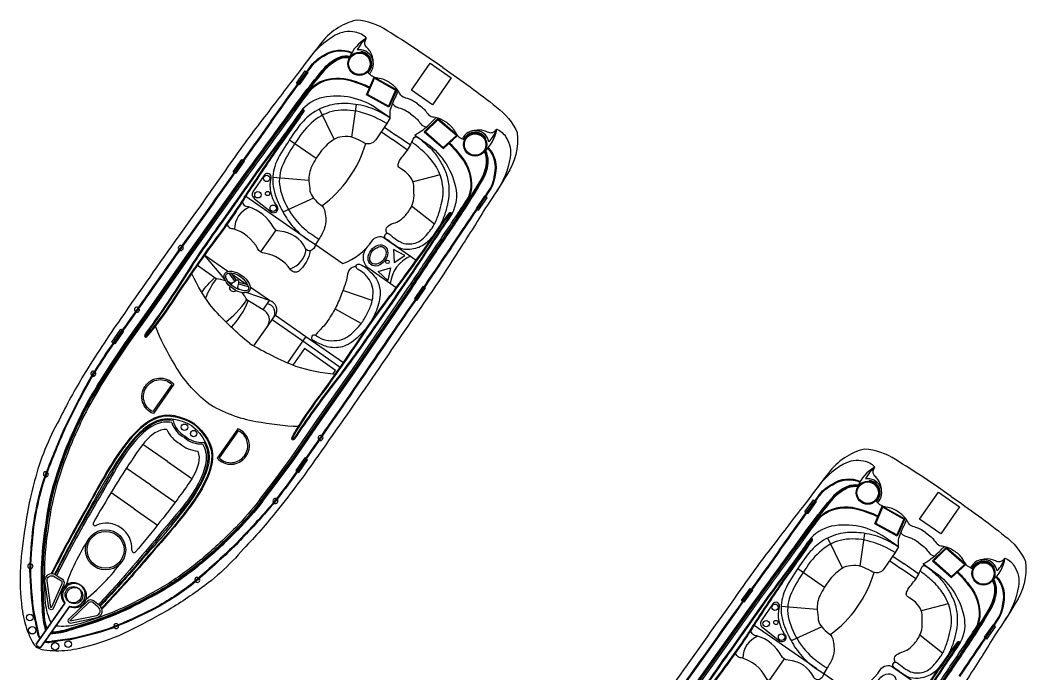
# Model space of a CAD drawing. Header units: metres. Extents: x 332876 to 333955, y 1790909 to 1792363.
# Drawn here: x 332947.3 to 333042.1, y 1791797.1 to 1791858.8 of the extents above; entities that cross this region are included whole.
import ezdxf

# ---------------------------------------------------------------- set-up
doc = ezdxf.new("R2010")
doc.units = ezdxf.units.M

msp = doc.modelspace()

# ---------------------------------------------------------------- linework, layer by layer
at = {"color": 32, "true_color": 0xcd6928}
for p, q in [((332979.441, 1791855.721), (332979.452, 1791855.797)), ((332976.897, 1791847.527), (332975.507, 1791850.371)), ((332978.575, 1791847.724), (332979.003, 1791850.801)), ((332981.342, 1791848.241), (332982.398, 1791847.504)), ((332981.637, 1791848.668), (332982.695, 1791847.929)), ((332975.2, 1791845.722), (332972.678, 1791847.458)), ((332983.812, 1791846.515), (332982.398, 1791847.504)), ((332984.077, 1791846.963), (332982.695, 1791847.929)), ((332991.13, 1791847.552), (332991.198, 1791847.589)), ((332974.507, 1791843.626), (332971.119, 1791843.908)), ((332986.867, 1791844.174), (332984.327, 1791843.503)), ((332974.472, 1791838.029), (332968.591, 1791842.139)), ((332974.953, 1791841.989), (332972.073, 1791840.668)), ((332986.334, 1791839.524), (332984.189, 1791841.214)), ((332971.413, 1791838.97), (332969.968, 1791836.903)), ((332966.886, 1791835.062), (332964.711, 1791836.583)), ((332966.575, 1791834.381), (332964.711, 1791836.583)), ((332967.57, 1791834.125), (332967.011, 1791834.918)), ((332967.695, 1791834.213), (332967.196, 1791834.922)), ((332968.585, 1791833.875), (332967.301, 1791834.772)), ((332967.885, 1791833.904), (332968.799, 1791833.658)), ((332967.925, 1791834.053), (332968.731, 1791833.836)), ((332970.814, 1791832.317), (332968.597, 1791833.073)), ((332970.814, 1791832.317), (332969, 1791833.585)), ((332980.484, 1791832.326), (332977.719, 1791833.262)), ((332970.202, 1791831.441), (332970.814, 1791832.317)), ((332979.452, 1791830.155), (332976.97, 1791831.538)), ((332973.943, 1791828.524), (332977.475, 1791826.056)), ((332974.238, 1791828.946), (332977.768, 1791826.479)), ((332961.186, 1791817.15), (332958.875, 1791818.765)), ((332961.186, 1791817.15), (332963.496, 1791815.536)), ((332959.623, 1791814.915), (332957.32, 1791816.525)), ((332959.623, 1791814.915), (332961.927, 1791813.305)), ((333027.321, 1791815.29), (333027.333, 1791815.366)), ((332958.061, 1791812.679), (332955.854, 1791814.222)), ((332958.061, 1791812.679), (332960.268, 1791811.137)), ((333026.456, 1791807.294), (333026.883, 1791810.37)), ((333024.777, 1791807.097), (333023.388, 1791809.941)), ((333029.223, 1791807.811), (333030.278, 1791807.073)), ((333029.517, 1791808.238), (333030.575, 1791807.498)), ((333031.957, 1791806.533), (333030.575, 1791807.498)), ((333023.081, 1791805.291), (333020.559, 1791807.028)), ((333031.692, 1791806.085), (333030.278, 1791807.073)), ((333039.011, 1791807.121), (333039.078, 1791807.158)), ((333034.747, 1791803.744), (333032.208, 1791803.073)), ((333022.387, 1791803.195), (333018.999, 1791803.478)), ((333022.352, 1791797.598), (333016.471, 1791801.708)), ((333022.833, 1791801.558), (333019.953, 1791800.237)), ((333034.215, 1791799.094), (333032.069, 1791800.784)), ((333019.293, 1791798.54), (333017.848, 1791796.472))]:
    msp.add_line(p, q, dxfattribs=at)
for points in [[(332987.134, 1791854.281, 0.01736), (332981.897, 1791857.758, 0.12634), (332978.983, 1791858.76, 0.172899), (332975.578, 1791856.481, 0.013884), (332973.52, 1791853.762, 0.008973), (332970.547, 1791849.905, 0.01509), (332967.234, 1791845.429, -0.002245), (332962.27, 1791838.426, 0.003342), (332956.796, 1791830.627, 0.016984), (332953.299, 1791825.29, 0.024546), (332950.993, 1791821.063, 0.067942), (332948.684, 1791815.334, 0.033948), (332947.818, 1791811.152, 0.022001), (332947.34, 1791807.215, 0.042872), (332947.491, 1791803.326, 0.059514), (332948.025, 1791801.139, 0.046364), (332948.489, 1791800.126, 0.104882), (332948.925, 1791799.607, 0.104882)], [(332979.949, 1791857.052, 0.164393), (332978.882, 1791857.615, 0.188684), (332976.998, 1791857.329, 0.10758), (332974.408, 1791854.98)], [(332970.926, 1791849.224, 0.002942), (332973.158, 1791852.32, -0.002013), (332974.592, 1791854.284, -0.130442), (332975.937, 1791855.454, -0.261246), (332978.589, 1791855.712, -0.209197)], [(332970.988, 1791849.179, 0.002941), (332973.22, 1791852.276, -0.002014), (332974.655, 1791854.239, -0.130992), (332975.976, 1791855.388, -0.261832), (332978.558, 1791855.642, -0.261832)], [(332954.58, 1791824.28), (332955.789, 1791826.198), (332957.246, 1791828.378), (332959.715, 1791831.864), (332963.076, 1791836.672), (332968.553, 1791844.322, 0.002601), (332971.571, 1791848.445, -0.004411), (332974.134, 1791851.952, -0.013009), (332976.009, 1791854.283, -0.113396), (332977.387, 1791855.266, -0.146005), (332978.414, 1791855.371, -1.595219)], [(332954.645, 1791824.239), (332955.853, 1791826.156), (332957.31, 1791828.335), (332959.778, 1791831.82), (332963.138, 1791836.628), (332968.615, 1791844.277, 0.002601), (332971.633, 1791848.4, -0.004411), (332974.195, 1791851.906, -0.013003), (332976.067, 1791854.233, -0.113337), (332977.417, 1791855.195, -0.144821), (332978.383, 1791855.297, -0.138987)], [(332954.709, 1791824.198), (332955.917, 1791826.114), (332957.373, 1791828.291), (332959.841, 1791831.776), (332963.201, 1791836.584), (332968.677, 1791844.232, 0.002601), (332971.695, 1791848.355, -0.00441), (332974.257, 1791851.86, -0.012997), (332976.125, 1791854.183, -0.113276), (332977.446, 1791855.124, -0.142458), (332978.354, 1791855.224, -0.142458)], [(332987.134, 1791854.281, -0.01736), (332992.199, 1791850.559, -0.12634), (332994.142, 1791848.167, -0.172899), (332993.172, 1791844.185, -0.013884), (332991.326, 1791841.318, -0.008973), (332988.726, 1791837.201, -0.01509), (332985.662, 1791832.551, 0.002245), (332980.792, 1791825.482, -0.003342), (332975.349, 1791817.661, -0.016984), (332971.541, 1791812.542, -0.024546), (332968.363, 1791808.924, -0.067942), (332963.777, 1791804.786, -0.033948), (332960.148, 1791802.536, -0.022001), (332956.615, 1791800.733, -0.042872), (332952.911, 1791799.538, -0.059514), (332950.674, 1791799.288, -0.046364), (332949.563, 1791799.375, -0.104882), (332948.925, 1791799.607, -0.104882)], [(332980.224, 1791852.355, 0.043334), (332978.53, 1791852.992, 0.18333), (332975.616, 1791852.862, 0.123985), (332974.02, 1791851.421, -0.015377), (332973.062, 1791850.241)], [(332980.253, 1791852.426, 0.043195), (332978.552, 1791853.065, 0.183415), (332975.583, 1791852.931, 0.094511), (332974.273, 1791851.882)], [(332954.839, 1791824.116), (332956.046, 1791826.031), (332957.499, 1791828.204), (332959.966, 1791831.687), (332963.326, 1791836.495), (332968.801, 1791844.141, 0.002601), (332971.82, 1791848.266, -0.00441), (332974.379, 1791851.768, -0.002867), (332974.78, 1791852.287, -0.002867)], [(332982.182, 1791849.535), (332980.932, 1791850.408, 0.202722), (332975.849, 1791851.474, 0.178768), (332973.721, 1791850.119, -0.010028), (332970.903, 1791846.264, 0.005356), (332966.338, 1791839.844, 0.016605), (332962.769, 1791834.565, -0.018921), (332959.048, 1791829.1, 0.925873), (332959.236, 1791828.922, 0.041202), (332960, 1791829.822, 0.024461), (332962.177, 1791832.925, -0.012888), (332966.395, 1791838.886, 0.019359), (332968.775, 1791842.436, -0.002375), (332971.526, 1791846.545, 0.006386), (332973.35, 1791849.11, 0.013656), (332974.059, 1791850.153, 0.862706), (332973.879, 1791850.311, -0.648089)], [(332973.932, 1791850.256, 0.016488), (332973.783, 1791850.073, -0.010023), (332970.965, 1791846.219, 0.005356), (332966.4, 1791839.8, 0.016607), (332962.834, 1791834.524, -0.018921), (332959.109, 1791829.055, -0.01143), (332959.107, 1791829.052, 0.913283), (332959.183, 1791828.978, 0.041174), (332959.939, 1791829.867, 0.024478), (332962.113, 1791832.967, -0.012889), (332966.333, 1791838.931, 0.019362), (332968.71, 1791842.477, -0.002377), (332971.463, 1791846.589, 0.006391), (332973.287, 1791849.154, 0.013664), (332973.995, 1791850.194, -0.000701), (332973.995, 1791850.194, 0.819976), (332973.932, 1791850.256, 0.819976)], [(332970.926, 1791849.224, -0.006425), (332967.861, 1791844.96, -0.002217), (332962.906, 1791837.971, 0.003368), (332957.36, 1791830.132, 0.024633), (332953.983, 1791825.113, 0.015037), (332952.114, 1791821.575, 0.025439), (332951.164, 1791819.555, 0.013843), (332949.449, 1791815.239, 0.040266), (332948.513, 1791810.99, 0.016729), (332948.206, 1791806.934, 0.029739), (332948.553, 1791802.802, -0.01525), (332948.965, 1791800.897, 0.132389), (332949.103, 1791800.569, 0.028442), (332949.191, 1791800.456, 0.028442)], [(332970.989, 1791849.18, -0.006424), (332967.923, 1791844.915, -0.002217), (332962.969, 1791837.926, 0.003368), (332957.422, 1791830.087, 0.024633), (332954.05, 1791825.074, 0.015038), (332952.182, 1791821.54, 0.025461), (332951.235, 1791819.526, 0.013839), (332949.522, 1791815.214, 0.040238), (332948.59, 1791810.981, 0.016715), (332948.283, 1791806.933, 0.029693), (332948.629, 1791802.817, -0.015234), (332949.041, 1791800.909, 0.134036), (332949.165, 1791800.615, 0.024879), (332949.237, 1791800.521, 0.024879)], [(332982.182, 1791849.535), (332981.87, 1791849.006), (332980.818, 1791847.482, -0.448043), (332979.601, 1791847.256, 0.025561), (332978.739, 1791847.667, 0.15676), (332977.646, 1791847.745, 0.144288), (332976.862, 1791847.505, 0.079427), (332975.717, 1791846.455, 0.054179), (332974.788, 1791844.979, 0.127294), (332974.508, 1791843.598, -0.025195), (332974.614, 1791842.647, 0.112656), (332974.957, 1791841.983, 0.061652), (332975.634, 1791841.338, -0.222278), (332976.032, 1791840.683, -0.049109), (332976.101, 1791839.949, -0.09997), (332976, 1791839.166, -0.045992), (332975.468, 1791838.123), (332975.145, 1791837.601)], [(332992.206, 1791848.486, -0.164393), (332993.102, 1791847.678, -0.188684), (332993.48, 1791845.81, -0.10758), (332992.165, 1791842.571)], [(332984.488, 1791847.923), (332985.629, 1791847.125, -0.202722), (332988.377, 1791842.719, -0.178768), (332987.836, 1791840.255, 0.010028), (332985.185, 1791836.284, -0.005356), (332980.726, 1791829.79, -0.016605), (332976.995, 1791824.623, 0.018921), (332973.142, 1791819.25, -0.925873), (332972.911, 1791819.366, -0.041202), (332973.492, 1791820.393, -0.024461), (332975.658, 1791823.504, 0.012888), (332979.806, 1791829.514, -0.019359), (332982.321, 1791832.969, 0.002375), (332985.235, 1791836.965, -0.006386), (332987.016, 1791839.559, -0.013656), (332987.752, 1791840.584, -0.862706), (332987.963, 1791840.469, 0.648089)], [(332987.701, 1791847.13, -0.043334), (332988.881, 1791845.758, -0.18333), (332989.761, 1791842.977, -0.123985), (332988.955, 1791840.983, 0.015377), (332988.177, 1791839.677)], [(332987.757, 1791847.182, -0.043195), (332988.942, 1791845.804, -0.183415), (332989.837, 1791842.97, -0.094511), (332989.301, 1791841.379)], [(332970.03, 1791813.491), (332971.414, 1791815.284), (332972.958, 1791817.4), (332975.382, 1791820.915), (332978.742, 1791825.723), (332984.041, 1791833.495, -0.002601), (332986.876, 1791837.746, 0.00441), (332989.287, 1791841.356, 0.012997), (332990.826, 1791843.909, 0.113276), (332991.255, 1791845.473, 0.142458), (332991.038, 1791846.361, 0.142458)], [(332970.091, 1791813.445), (332971.476, 1791815.238), (332973.021, 1791817.355), (332975.445, 1791820.871), (332978.805, 1791825.68), (332984.105, 1791833.452, -0.002601), (332986.94, 1791837.703, 0.004411), (332989.351, 1791841.315, 0.013003), (332990.893, 1791843.872, 0.113337), (332991.332, 1791845.47, 0.144821), (332991.096, 1791846.413, 0.138987)], [(332970.151, 1791813.398), (332971.537, 1791815.192), (332973.083, 1791817.311), (332975.508, 1791820.827), (332978.868, 1791825.636), (332984.169, 1791833.409, -0.002601), (332987.003, 1791837.66, 0.004411), (332989.416, 1791841.273, 0.013009), (332990.96, 1791843.834, 0.113396), (332991.409, 1791845.467, 0.146005), (332991.155, 1791846.467, 1.595219)], [(332987.893, 1791837.365, -0.002941), (332990.034, 1791840.526, 0.002014), (332991.384, 1791842.548, 0.130992), (332992.009, 1791844.184, 0.261832), (332991.36, 1791846.696, 0.261832)], [(332987.956, 1791837.323, -0.002942), (332990.097, 1791840.483, 0.002013), (332991.447, 1791842.504, 0.130442), (332992.084, 1791844.17, 0.261246), (332991.415, 1791846.749, 0.209197)], [(332975.145, 1791837.601, -0.291269), (332974.636, 1791837.005, -0.299867), (332974.191, 1791837.238, 0.273478), (332971.793, 1791838.853, -0.28657), (332971.151, 1791839.272, 0.198759), (332968.824, 1791841.148, -0.45148), (332968.301, 1791841.68, -1.463971)], [(332969.908, 1791813.585), (332971.291, 1791815.377), (332972.833, 1791817.488), (332975.256, 1791821.002), (332978.616, 1791825.81), (332983.914, 1791833.58, -0.002601), (332986.749, 1791837.833, 0.00441), (332989.158, 1791841.44, 0.002867), (332989.508, 1791841.994, 0.002867)], [(332987.892, 1791840.5, -0.016488), (332987.772, 1791840.298, 0.010023), (332985.121, 1791836.326, -0.005356), (332980.662, 1791829.833, -0.016607), (332976.934, 1791824.67, 0.018921), (332973.078, 1791819.293, 0.01143), (332973.077, 1791819.29, -0.913283), (332972.981, 1791819.336, -0.041174), (332973.556, 1791820.351, -0.024478), (332975.719, 1791823.458, 0.012889), (332979.87, 1791829.472, -0.019362), (332982.382, 1791832.923, 0.002377), (332985.298, 1791836.921, -0.006391), (332987.08, 1791839.516, -0.013664), (332987.813, 1791840.538, 0.000701), (332987.813, 1791840.538, -0.819976), (332987.892, 1791840.5, -0.819976)], [(332974.651, 1791837.01, -0.164009), (332973.552, 1791835.07, -0.407559), (332972.791, 1791835.235, 0.20466), (332970.348, 1791836.786, -0.28657), (332969.706, 1791837.204, 0.198759), (332967.379, 1791839.08, -0.45148), (332966.857, 1791839.613, -1.463971)], [(332975.145, 1791837.601), (332977.7, 1791835.816, 0.158322), (332980.486, 1791837.963, -0.417676), (332981.618, 1791838.234), (332984.63, 1791836.129)], [(332987.956, 1791837.323, 0.006425), (332985.006, 1791832.979, 0.002217), (332980.146, 1791825.923, -0.003368), (332974.691, 1791818.02, -0.024633), (332971.138, 1791813.124, -0.015037), (332968.459, 1791810.152, -0.025439), (332966.889, 1791808.567, -0.013843), (332963.425, 1791805.472, -0.040266), (332959.757, 1791803.133, -0.016729), (332956.053, 1791801.45, -0.029739), (332952.054, 1791800.356, 0.01525), (332950.123, 1791800.088, -0.132389), (332949.768, 1791800.105, -0.028442), (332949.632, 1791800.148, -0.028442)], [(332987.893, 1791837.367, 0.006424), (332984.942, 1791833.022, 0.002217), (332980.082, 1791825.966, -0.003368), (332974.628, 1791818.063, -0.024633), (332971.079, 1791813.173, -0.015038), (332968.402, 1791810.204, -0.025461), (332966.836, 1791808.623, -0.013839), (332963.377, 1791805.532, -0.040238), (332959.722, 1791803.201, -0.016715), (332956.026, 1791801.522, -0.029693), (332952.042, 1791800.432, 0.015234), (332950.108, 1791800.163, -0.134036), (332949.789, 1791800.178, -0.024879), (332949.677, 1791800.213, -0.024879)], [(332982.737, 1791833.534), (332980.058, 1791835.406, -0.406088), (332980.045, 1791837.399)], [(332968.953, 1791828.264, -0.033687), (332965.487, 1791831.566, -0.051879), (332963.482, 1791834.84, -1.92312)], [(332969.341, 1791828.064), (332970.612, 1791829.882, 0.462925), (332970.202, 1791831.441), (332968.672, 1791832.377)], [(332970.612, 1791829.882), (332971.163, 1791830.671, 0.545737), (332970.609, 1791832.023, 0.282905)], [(332971.163, 1791830.671), (332971.362, 1791830.956, 0.516839), (332970.814, 1791832.317, 0.282905)], [(332965.02, 1791822.637, -0.096403), (332961.875, 1791826.288, -0.040538), (332960.058, 1791829.897, -1.92312)], [(332968.953, 1791828.264, 0.033687), (332973.244, 1791826.145, 0.051879), (332977.008, 1791825.388, 1.92312)], [(332961.809, 1791824.433), (332959.874, 1791821.665, -0.483063), (332959.079, 1791824.237, -0.50024), (332961.809, 1791824.433, -0.418424)], [(332954.58, 1791824.28, 0.031596), (332952.862, 1791821.191, 0.004928), (332951.894, 1791819.045, 0.02844), (332950.52, 1791815.184, 0.042875), (332949.693, 1791811.145, 0.035347), (332949.302, 1791807.047, 0.024093), (332949.398, 1791803.225, 0.079837), (332949.712, 1791801.201)], [(332954.644, 1791824.238, 0.031592), (332952.931, 1791821.158, 0.004926), (332951.964, 1791819.015, 0.028436), (332950.594, 1791815.163, 0.042895), (332949.769, 1791811.134, 0.035363), (332949.378, 1791807.045, 0.024111), (332949.475, 1791803.227, 0.077658), (332949.767, 1791801.281, 0.077658)], [(332954.709, 1791824.197, 0.031588), (332953.001, 1791821.125, 0.004924), (332952.035, 1791818.985, 0.028433), (332950.667, 1791815.141, 0.042917), (332949.845, 1791811.123, 0.035379), (332949.455, 1791807.043, 0.02413), (332949.552, 1791803.23, 0.075408), (332949.823, 1791801.36, 0.075408)], [(332954.838, 1791824.114, 0.031581), (332953.14, 1791821.06, 0.00492), (332952.176, 1791818.924, 0.028426), (332950.815, 1791815.098, 0.042959), (332949.997, 1791811.101, 0.035411), (332949.609, 1791807.04, 0.028829), (332949.687, 1791803.839, 0.092336), (332950.236, 1791801.951, 0.080328)], [(332965.02, 1791822.637, 0.096403), (332969.529, 1791820.939, 0.040538), (332973.543, 1791820.474, 1.92312)], [(332967.81, 1791820.239), (332965.876, 1791817.471, 0.483063), (332968.565, 1791817.609, 0.50024), (332967.81, 1791820.239, 0.418424)], [(333035.015, 1791813.851, 0.01736), (333029.778, 1791817.327, 0.12634), (333026.864, 1791818.33, 0.172899), (333023.458, 1791816.05, 0.013884), (333021.4, 1791813.332, 0.008973), (333018.428, 1791809.475, 0.01509), (333015.115, 1791804.999, -0.002245), (333010.15, 1791797.996, 0.003342), (333004.677, 1791790.196, 0.016984), (333001.179, 1791784.86, 0.024546), (332998.874, 1791780.632, 0.067942), (332996.565, 1791774.904, 0.033948), (332995.699, 1791770.722, 0.022001), (332995.221, 1791766.785, 0.042872), (332995.372, 1791762.896, 0.059514), (332995.905, 1791760.709, 0.046364), (332996.37, 1791759.696, 0.104882), (332996.806, 1791759.176, 0.104882)], [(333027.829, 1791816.621, 0.164393), (333026.763, 1791817.185, 0.188684), (333024.878, 1791816.898, 0.10758), (333022.288, 1791814.55)], [(333002.46, 1791783.849), (333003.669, 1791785.768), (333005.127, 1791787.948), (333007.596, 1791791.434), (333010.956, 1791796.242), (333016.434, 1791803.892, 0.002601), (333019.452, 1791808.015, -0.004411), (333022.015, 1791811.522, -0.013009), (333023.889, 1791813.853, -0.113396), (333025.268, 1791814.835, -0.146005), (333026.295, 1791814.941, -1.595219)], [(333002.525, 1791783.808), (333003.734, 1791785.726), (333005.19, 1791787.904), (333007.659, 1791791.389), (333011.019, 1791796.198), (333016.496, 1791803.846, 0.002601), (333019.514, 1791807.97, -0.004411), (333022.076, 1791811.476, -0.013003), (333023.947, 1791813.802, -0.113337), (333025.297, 1791814.764, -0.144821), (333026.264, 1791814.867, -0.138987)], [(333018.807, 1791808.794, 0.002942), (333021.038, 1791811.89, -0.002013), (333022.473, 1791813.853, -0.130442), (333023.818, 1791815.024, -0.261246), (333026.469, 1791815.282, -0.209197)], [(333018.869, 1791808.748, 0.002941), (333021.101, 1791811.845, -0.002014), (333022.535, 1791813.809, -0.130992), (333023.857, 1791814.958, -0.261832), (333026.439, 1791815.211, -0.261832)], [(333002.59, 1791783.768), (333003.798, 1791785.684), (333005.253, 1791787.861), (333007.721, 1791791.345), (333011.082, 1791796.153), (333016.558, 1791803.801, 0.002601), (333019.576, 1791807.925, -0.00441), (333022.137, 1791811.43, -0.012997), (333024.005, 1791813.752, -0.113276), (333025.327, 1791814.693, -0.142458), (333026.235, 1791814.794, -0.142458)], [(332970.151, 1791813.398, -0.031596), (332967.841, 1791810.723, -0.004928), (332966.159, 1791809.076, -0.02844), (332963.005, 1791806.459, -0.042875), (332959.496, 1791804.294, -0.035347), (332955.783, 1791802.518, -0.024093), (332952.16, 1791801.294, -0.079837), (332950.153, 1791800.893)], [(332970.09, 1791813.444, -0.031592), (332967.786, 1791810.777, -0.004926), (332966.106, 1791809.132, -0.028436), (332962.96, 1791806.521, -0.042895), (332959.46, 1791804.361, -0.035363), (332955.755, 1791802.589, -0.024111), (332952.136, 1791801.367, -0.077658), (332950.208, 1791800.973, -0.077658)], [(332970.029, 1791813.49, -0.031588), (332967.732, 1791810.831, -0.004924), (332966.054, 1791809.188, -0.028433), (332962.914, 1791806.582, -0.042917), (332959.424, 1791804.429, -0.035379), (332955.727, 1791802.661, -0.02413), (332952.112, 1791801.44, -0.075408), (332950.264, 1791801.052, -0.075408)], [(332969.907, 1791813.583, -0.031581), (332967.623, 1791810.939, -0.00492), (332965.948, 1791809.299, -0.028426), (332962.823, 1791806.706, -0.042959), (332959.351, 1791804.564, -0.035411), (332955.671, 1791802.803, -0.028829), (332952.638, 1791801.777, -0.092336), (332950.677, 1791801.643, -0.080328)], [(333035.015, 1791813.851, -0.01736), (333040.079, 1791810.128, -0.12634), (333042.022, 1791807.737, -0.172899), (333041.052, 1791803.755, -0.013884), (333039.207, 1791800.888, -0.008973), (333036.607, 1791796.771, -0.01509), (333033.542, 1791792.121, 0.002245), (333028.673, 1791785.052, -0.003342), (333023.23, 1791777.231, -0.016984), (333019.421, 1791772.112, -0.024546), (333016.244, 1791768.493, -0.067942), (333011.658, 1791764.356, -0.033948), (333008.029, 1791762.105, -0.022001), (333004.496, 1791760.303, -0.042872), (333000.792, 1791759.108, -0.059514), (332998.554, 1791758.857, -0.046364), (332997.444, 1791758.945, -0.104882), (332996.806, 1791759.176, -0.104882)], [(333028.104, 1791811.925, 0.043334), (333026.41, 1791812.562, 0.18333), (333023.496, 1791812.432, 0.123985), (333021.901, 1791810.99, -0.015377), (333020.942, 1791809.81)], [(333028.134, 1791811.996, 0.043195), (333026.433, 1791812.635, 0.183415), (333023.463, 1791812.501, 0.094511), (333022.154, 1791811.451)], [(333002.72, 1791783.686), (333003.927, 1791785.6), (333005.38, 1791787.774), (333007.847, 1791791.257), (333011.207, 1791796.065), (333016.682, 1791803.711, 0.002601), (333019.701, 1791807.835, -0.00441), (333022.26, 1791811.337, -0.002867), (333022.66, 1791811.856, -0.002867)], [(333030.062, 1791809.104), (333028.812, 1791809.978, 0.202722), (333023.73, 1791811.043, 0.178768), (333021.602, 1791809.688, -0.010028), (333018.784, 1791805.834, 0.005356), (333014.218, 1791799.414, 0.016605), (333010.649, 1791794.135, -0.018921), (333006.928, 1791788.67, 0.925873), (333007.116, 1791788.492, 0.041202), (333007.881, 1791789.391, 0.024461), (333010.057, 1791792.494, -0.012888), (333014.276, 1791798.455, 0.019359), (333016.656, 1791802.005, -0.002375), (333019.407, 1791806.115, 0.006386), (333021.23, 1791808.68, 0.013656), (333021.94, 1791809.722, 0.862706), (333021.759, 1791809.881, -0.648089)], [(333021.812, 1791809.825, 0.016488), (333021.664, 1791809.643, -0.010023), (333018.845, 1791805.788, 0.005356), (333014.281, 1791799.37, 0.016607), (333010.714, 1791794.094, -0.018921), (333006.99, 1791788.625, -0.01143), (333006.988, 1791788.622, 0.913283), (333007.064, 1791788.548, 0.041174), (333007.819, 1791789.437, 0.024478), (333009.993, 1791792.536, -0.012889), (333014.214, 1791798.501, 0.019362), (333016.591, 1791802.047, -0.002377), (333019.344, 1791806.159, 0.006391), (333021.167, 1791808.724, 0.013664), (333021.875, 1791809.764, -0.000701), (333021.875, 1791809.764, 0.819976), (333021.812, 1791809.825, 0.819976)], [(333018.807, 1791808.794, -0.006425), (333015.742, 1791804.53, -0.002217), (333010.787, 1791797.54, 0.003368), (333005.241, 1791789.702, 0.024633), (333001.864, 1791784.682, 0.015037), (332999.994, 1791781.144, 0.025439), (332999.045, 1791779.125, 0.013843), (332997.33, 1791774.808, 0.040266), (332996.394, 1791770.56, 0.016729), (332996.087, 1791766.504, 0.029739), (332996.434, 1791762.372, -0.01525), (332996.846, 1791760.466, 0.132389), (332996.984, 1791760.139, 0.028442), (332997.072, 1791760.026, 0.028442)], [(333018.87, 1791808.75, -0.006424), (333015.804, 1791804.485, -0.002217), (333010.849, 1791797.496, 0.003368), (333005.303, 1791789.657, 0.024633), (333001.93, 1791784.644, 0.015038), (333000.062, 1791781.109, 0.025461), (332999.116, 1791779.095, 0.013839), (332997.403, 1791774.784, 0.040238), (332996.47, 1791770.55, 0.016715), (332996.163, 1791766.503, 0.029693), (332996.509, 1791762.387, -0.015234), (332996.922, 1791760.479, 0.134036), (332997.046, 1791760.184, 0.024879), (332997.117, 1791760.091, 0.024879)], [(333030.062, 1791809.104), (333029.751, 1791808.575), (333028.698, 1791807.052, -0.448043), (333027.482, 1791806.826, 0.025561), (333026.62, 1791807.237, 0.15676), (333025.527, 1791807.315, 0.144288), (333024.742, 1791807.075, 0.079427), (333023.598, 1791806.024, 0.054179), (333022.669, 1791804.548, 0.127294), (333022.389, 1791803.168, -0.025195), (333022.494, 1791802.216, 0.112656), (333022.838, 1791801.553, 0.061652), (333023.514, 1791800.908, -0.222278), (333023.912, 1791800.253, -0.049109), (333023.982, 1791799.519, -0.09997), (333023.88, 1791798.736, -0.045992), (333023.349, 1791797.693), (333023.026, 1791797.171)], [(333032.368, 1791807.493), (333033.51, 1791806.695, -0.202722), (333036.257, 1791802.289, -0.178768), (333035.716, 1791799.825, 0.010028), (333033.066, 1791795.854, -0.005356), (333028.606, 1791789.359, -0.016605), (333024.875, 1791784.193, 0.018921), (333021.023, 1791778.82, -0.925873), (333020.791, 1791778.935, -0.041202), (333021.373, 1791779.962, -0.024461), (333023.538, 1791783.073, 0.012888), (333027.686, 1791789.084, -0.019359), (333030.202, 1791792.539, 0.002375), (333033.115, 1791796.535, -0.006386), (333034.897, 1791799.129, -0.013656), (333035.632, 1791800.154, -0.862706), (333035.843, 1791800.039, 0.648089)], [(333040.086, 1791808.056, -0.164393), (333040.982, 1791807.248, -0.188684), (333041.361, 1791805.38, -0.10758), (333040.046, 1791802.14)], [(332950.629, 1791806.486), (332951.159, 1791806.17, -0.382221), (332951.423, 1791805.55), (332950.458, 1791803.366, -0.786544), (332950.03, 1791803.339), (332949.658, 1791805.892, -0.616464), (332950.629, 1791806.486, -3.844907)], [(333035.581, 1791806.699, -0.043334), (333036.762, 1791805.328, -0.18333), (333037.641, 1791802.547, -0.123985), (333036.836, 1791800.553, 0.015377), (333036.058, 1791799.247)], [(333035.638, 1791806.752, -0.043195), (333036.823, 1791805.374, -0.183415), (333037.718, 1791802.539, -0.094511), (333037.182, 1791800.949)], [(333017.91, 1791773.061), (333019.295, 1791774.854), (333020.839, 1791776.969), (333023.262, 1791780.485), (333026.623, 1791785.293), (333031.922, 1791793.064, -0.002601), (333034.757, 1791797.316, 0.00441), (333037.167, 1791800.926, 0.012997), (333038.706, 1791803.478, 0.113276), (333039.136, 1791805.043, 0.142458), (333038.918, 1791805.93, 0.142458)], [(333017.971, 1791773.014), (333019.356, 1791774.808), (333020.901, 1791776.925), (333023.325, 1791780.441), (333026.686, 1791785.249), (333031.986, 1791793.022, -0.002601), (333034.82, 1791797.273, 0.004411), (333037.232, 1791800.884, 0.013003), (333038.774, 1791803.441, 0.113337), (333039.213, 1791805.04, 0.144821), (333038.977, 1791805.982, 0.138987)], [(333018.032, 1791772.967), (333019.418, 1791774.762), (333020.964, 1791776.88), (333023.389, 1791780.397), (333026.749, 1791785.206), (333032.049, 1791792.979, -0.002601), (333034.884, 1791797.23, 0.004411), (333037.296, 1791800.843, 0.013009), (333038.841, 1791803.404, 0.113396), (333039.289, 1791805.036, 0.146005), (333039.035, 1791806.037, 1.595219)], [(333035.773, 1791796.935, -0.002941), (333037.914, 1791800.095, 0.002014), (333039.265, 1791802.118, 0.130992), (333039.889, 1791803.754, 0.261832), (333039.24, 1791806.265, 0.261832)], [(333035.837, 1791796.892, -0.002942), (333037.978, 1791800.052, 0.002013), (333039.328, 1791802.074, 0.130442), (333039.965, 1791803.74, 0.261246), (333039.296, 1791806.318, 0.209197)], [(332954.8, 1791803.571), (332954.321, 1791803.961, 0.382221), (332953.648, 1791803.995), (332951.929, 1791802.338, 0.786544), (332952.05, 1791801.927), (332954.576, 1791802.455, 0.616464), (332954.8, 1791803.571, 3.844907)], [(333023.026, 1791797.171, -0.291269), (333022.517, 1791796.575, -0.299867), (333022.071, 1791796.808, 0.273478), (333019.674, 1791798.423, -0.28657), (333019.032, 1791798.841, 0.198759), (333016.705, 1791800.718, -0.45148), (333016.182, 1791801.25, -1.463971)], [(333017.789, 1791773.155), (333019.172, 1791774.946), (333020.714, 1791777.058), (333023.136, 1791780.572), (333026.496, 1791785.38), (333031.794, 1791793.15, -0.002601), (333034.63, 1791797.402, 0.00441), (333037.039, 1791801.009, 0.002867), (333037.388, 1791801.564, 0.002867)], [(333035.773, 1791800.069, -0.016488), (333035.653, 1791799.867, 0.010023), (333033.001, 1791795.896, -0.005356), (333028.543, 1791789.403, -0.016607), (333024.815, 1791784.24, 0.018921), (333020.959, 1791778.862, 0.01143), (333020.957, 1791778.859, -0.913283), (333020.862, 1791778.905, -0.041174), (333021.437, 1791779.92, -0.024478), (333023.6, 1791783.027, 0.012889), (333027.75, 1791789.041, -0.019362), (333030.263, 1791792.492, 0.002377), (333033.178, 1791796.491, -0.006391), (333034.96, 1791799.085, -0.013664), (333035.693, 1791800.107, 0.000701), (333035.693, 1791800.108, -0.819976), (333035.773, 1791800.069, -0.819976)], [(333022.532, 1791796.58, -0.164009), (333021.432, 1791794.64, -0.407559), (333020.672, 1791794.805, 0.20466), (333018.229, 1791796.355, -0.28657), (333017.587, 1791796.774, 0.198759), (333015.26, 1791798.65, -0.45148), (333014.737, 1791799.182, -1.463971)], [(333023.026, 1791797.171), (333025.58, 1791795.386, 0.158322), (333028.366, 1791797.533, -0.417676), (333029.499, 1791797.803), (333032.51, 1791795.698)]]:
    msp.add_lwpolyline(points, format="xyb", dxfattribs=at)
for points in [[(332987.924, 1791853.303), (332986.148, 1791850.762), (332984.168, 1791852.146), (332985.944, 1791854.687)], [(332982.785, 1791852.189), (332982.043, 1791850.55), (332979.953, 1791851.703), (332980.651, 1791853.387)], [(332982.686, 1791852.157), (332982.007, 1791850.657), (332980.05, 1791851.737), (332980.689, 1791853.278)], [(332986.665, 1791849.478), (332985.38, 1791848.218), (332987.181, 1791846.652), (332988.523, 1791847.886)], [(332986.668, 1791849.374), (332985.493, 1791848.221), (332987.18, 1791846.755), (332988.407, 1791847.884)], [(332982.536, 1791835.906), (332983.566, 1791836.558), (332982.486, 1791837.124)], [(332982.196, 1791835.42), (332981.938, 1791834.229), (332981.035, 1791835.047)], [(333035.805, 1791812.873), (333034.029, 1791810.331), (333032.048, 1791811.715), (333033.824, 1791814.257)], [(333030.665, 1791811.759), (333029.924, 1791810.119), (333027.834, 1791811.272), (333028.532, 1791812.957)], [(333030.566, 1791811.727), (333029.888, 1791810.227), (333027.931, 1791811.307), (333028.57, 1791812.848)], [(333034.545, 1791809.048), (333033.261, 1791807.787), (333035.062, 1791806.221), (333036.404, 1791807.456)], [(333034.549, 1791808.943), (333033.374, 1791807.791), (333035.06, 1791806.324), (333036.288, 1791807.454)]]:
    msp.add_lwpolyline(points, close=True, dxfattribs=at)
for points in [[(332973.466, 1791852.745), (332973.353, 1791852.824), (332974.163, 1791853.984), (332974.301, 1791853.887)], [(332974.364, 1791853.843), (332974.406, 1791853.813), (332973.596, 1791852.654), (332973.529, 1791852.701)], [(332967.474, 1791844.409), (332967.393, 1791844.466), (332968.194, 1791845.612), (332968.291, 1791845.544)], [(332968.354, 1791845.5), (332968.417, 1791845.456), (332967.616, 1791844.309), (332967.537, 1791844.365)], [(332991.113, 1791842.138), (332991.07, 1791842.168), (332990.259, 1791841.009), (332990.327, 1791840.962)], [(332990.39, 1791840.918), (332990.503, 1791840.839), (332991.313, 1791841.998), (332991.176, 1791842.095)], [(332965.769, 1791834.375), (332964.03, 1791835.624)], [(332985.344, 1791833.627), (332985.28, 1791833.671), (332984.479, 1791832.525), (332984.559, 1791832.47)], [(332984.622, 1791832.426), (332984.703, 1791832.369), (332985.504, 1791833.515), (332985.407, 1791833.583)], [(332971.067, 1791830.534), (332973.943, 1791828.524)], [(332971.362, 1791830.956), (332974.238, 1791828.946), (332972.502, 1791826.461)], [(332956.069, 1791828.337), (332955.96, 1791828.413), (332956.798, 1791829.612), (332956.916, 1791829.53)], [(332956.979, 1791829.486), (332957.061, 1791829.428), (332956.223, 1791828.229), (332956.132, 1791828.293)], [(332976.809, 1791825.408), (332977.038, 1791825.736), (332974.099, 1791827.789), (332973.017, 1791826.24)], [(332974.215, 1791817.44), (332974.133, 1791817.498), (332973.295, 1791816.299), (332973.386, 1791816.235)], [(332973.449, 1791816.191), (332973.558, 1791816.115), (332974.396, 1791817.314), (332974.278, 1791817.396)], [(333021.346, 1791812.315), (333021.233, 1791812.394), (333022.044, 1791813.553), (333022.181, 1791813.457)], [(333022.244, 1791813.413), (333022.287, 1791813.383), (333021.477, 1791812.223), (333021.409, 1791812.271)], [(333015.354, 1791803.979), (333015.273, 1791804.035), (333016.074, 1791805.182), (333016.171, 1791805.114)], [(333016.234, 1791805.07), (333016.298, 1791805.025), (333015.497, 1791803.879), (333015.417, 1791803.935)], [(332948.835, 1791799.946), (332951.543, 1791803.821)], [(332951.522, 1791803.791), (332948.835, 1791799.946)], [(332949.276, 1791799.638), (332951.983, 1791803.513)], [(332951.962, 1791803.483), (332949.276, 1791799.638)], [(333038.993, 1791801.708), (333038.95, 1791801.738), (333038.14, 1791800.579), (333038.207, 1791800.531)], [(333038.27, 1791800.488), (333038.384, 1791800.408), (333039.194, 1791801.568), (333039.056, 1791801.664)]]:
    msp.add_lwpolyline(points, dxfattribs=at)
for points in [[(332971.004, 1791840.653, 0.917705), (332971.452, 1791841.31, -0.209704), (332970.952, 1791843.872, 0.850912), (332970.342, 1791844.173), (332969.287, 1791842.663, 0.435659), (332969.397, 1791841.925)], [(332961.612, 1791824.419), (332959.82, 1791821.856, -0.460147), (332959.207, 1791824.153, -0.47706)], [(332967.865, 1791820.049), (332966.073, 1791817.486, 0.460147), (332968.441, 1791817.7, 0.47706)], [(332950.529, 1791806.323), (332951.07, 1791806, -0.383069), (332951.244, 1791805.619), (332950.268, 1791803.411, -0.853636), (332950.217, 1791803.388), (332949.849, 1791805.914, -0.613527)], [(332954.681, 1791803.421), (332954.192, 1791803.819, 0.383069), (332953.774, 1791803.85), (332952.037, 1791802.176, 0.853636), (332952.033, 1791802.12), (332954.531, 1791802.642, 0.613527)], [(333018.885, 1791800.223, 0.917705), (333019.333, 1791800.88, -0.209704), (333018.833, 1791803.442, 0.850912), (333018.222, 1791803.743), (333017.167, 1791802.233, 0.435659), (333017.278, 1791801.494)]]:
    msp.add_lwpolyline(points, format="xyb", close=True, dxfattribs=at)
for centre, radius in [((332979.276, 1791854.643), 1.09), ((332979.276, 1791854.643), 1.013), ((332990.175, 1791847.027), 1.09), ((332990.175, 1791847.027), 1.013), ((332970.542, 1791843.84), 0.304), ((332969.714, 1791842.296), 0.304), ((332970.626, 1791842.412), 0.197), ((332971.16, 1791841.023), 0.304), ((332981.916, 1791835.977), 0.163), ((332962.803, 1791820.382), 0.305), ((332963.664, 1791819.78), 0.305), ((333027.157, 1791814.213), 1.09), ((333027.157, 1791814.213), 1.013), ((332955.368, 1791808.826), 1.896), ((332955.368, 1791808.826), 1.896), ((332955.368, 1791808.826), 1.743), ((332955.368, 1791808.826), 1.743), ((333038.055, 1791806.597), 1.09), ((333038.055, 1791806.597), 1.013), ((332952.319, 1791804.594), 0.771), ((332952.442, 1791804.508), 0.771), ((333018.422, 1791803.409), 0.304), ((332948.228, 1791802.456), 0.313), ((333017.595, 1791801.866), 0.304), ((333018.507, 1791801.981), 0.197), ((332948.456, 1791801.242), 0.349), ((333019.041, 1791800.593), 0.304), ((332950.622, 1791799.728), 0.349), ((332951.841, 1791799.931), 0.313)]:
    msp.add_circle(centre, radius, dxfattribs=at)
for centre, radius, start, end in [((332981.639, 1791853.967), 3.517, 118.72143, 159.05705), ((332982.195, 1791854.345), 3.517, 129.6948, 152.92733), ((332979.276, 1791854.643), 1.32, 314.37852, 99.28012), ((332979.276, 1791854.643), 1.167, 314.37852, 81.32841), ((332990.175, 1791847.027), 1.32, 10.8253, 155.7269), ((332990.175, 1791847.027), 1.167, 28.77701, 155.7269), ((332988.728, 1791849.013), 3.517, 311.04838, 351.38399), ((332988.892, 1791849.666), 3.517, 317.17809, 340.41062), ((332969.177, 1791850.301), 11.166, 305.95223, 343.42481), ((332969.754, 1791839.032), 2.243, 111.67716, 179.82465), ((332962.449, 1791837.285), 0.237, 61.14805, 227.65051), ((332962.449, 1791837.285), 0.237, 246.27472, 42.52384), ((332972.041, 1791837.434), 2.243, 288.25273, 352.45689), ((332985.29, 1791833.618), 3.124, 112.52127, 174.40875), ((332965.475, 1791830.84), 3.548, 70.48691, 85.24272), ((332965.475, 1791830.84), 3.548, 59.9552, 66.29452), ((332968.126, 1791833.03), 1.241, 113.45733, 141.09741), ((332967.769, 1791834.074), 0.166, 325.05271, 145.05271), ((332966.666, 1791834.051), 1.241, 330.65523, 356.6481), ((332967.387, 1791833.53), 0.347, 155.85501, 314.20058), ((332968.126, 1791833.03), 1.241, 148.66796, 148.93727), ((332966.666, 1791834.051), 1.241, 321.16815, 321.43746), ((332965.475, 1791830.84), 3.548, 45.00182, 49.24173), ((332965.475, 1791830.84), 3.548, 25.67768, 39.0287), ((332958.317, 1791831.466), 0.237, 59.92349, 230.02261), ((332958.317, 1791831.466), 0.237, 248.68279, 41.26332), ((332954.202, 1791825.434), 0.237, 63.32656, 233.73315), ((332954.202, 1791825.434), 0.237, 252.39204, 44.66767), ((332963.813, 1791821.478), 2.3, 196.0145, 243.76425), ((332963.813, 1791821.478), 2.146, 192.55713, 243.76425), ((332963.775, 1791821.36), 2.894, 204.17685, 240.77919), ((332964.248, 1791821.029), 2.894, 229.32623, 265.92857), ((332964.346, 1791821.105), 2.3, 226.34117, 274.09092), ((332964.346, 1791821.105), 2.146, 226.34117, 277.54829), ((332975.614, 1791819.378), 0.237, 68.84211, 221.42264), ((332975.614, 1791819.378), 0.237, 240.08281, 50.18193), ((332949.741, 1791815.955), 0.237, 75.34119, 243.43686), ((332949.741, 1791815.955), 0.237, 262.07192, 56.70613), ((333029.52, 1791813.537), 3.517, 118.72143, 159.05705), ((333030.076, 1791813.915), 3.517, 129.6948, 152.92733), ((333027.157, 1791814.213), 1.32, 314.37852, 99.28012), ((333027.157, 1791814.213), 1.167, 314.37852, 81.32841), ((332971.365, 1791813.44), 0.237, 65.43775, 217.71338), ((332971.365, 1791813.44), 0.237, 236.37227, 46.77886), ((332954.391, 1791811.307), 0.202, 149.39036, 295.85811), ((332955.447, 1791809.06), 2.281, 53.31236, 115.11348), ((332955.561, 1791808.981), 2.281, 354.99194, 56.79306), ((332970.642, 1791798.84), 20.143, 146.65452, 161.72533), ((332958.034, 1791808.762), 0.202, 174.24732, 320.71506), ((332948.274, 1791807.285), 0.237, 99.68023, 254.82229), ((332948.274, 1791807.285), 0.237, 273.46005, 81.04247), ((332940.74, 1791819.736), 20.143, 308.38009, 323.4509), ((333038.055, 1791806.597), 1.32, 10.8253, 155.7269), ((333038.055, 1791806.597), 1.167, 28.77701, 155.7269), ((333036.609, 1791808.583), 3.517, 311.04838, 351.38399), ((333036.773, 1791809.235), 3.517, 317.17809, 340.41062), ((333017.057, 1791809.87), 11.166, 305.95223, 343.42481), ((332952.319, 1791804.594), 1.132, 252.71918, 225.16874), ((332952.442, 1791804.508), 1.132, 244.93669, 217.38624), ((332963.997, 1791805.993), 0.237, 53.39929, 208.0335), ((332963.997, 1791805.993), 0.237, 226.66856, 34.76423), ((332956.36, 1791801.634), 0.237, 29.06295, 196.64537), ((332956.36, 1791801.634), 0.237, 215.28314, 10.42519), ((333017.634, 1791798.602), 2.243, 111.67716, 179.82465), ((332949.266, 1791800.095), 0.456, 198.96007, 271.14535), ((332949.266, 1791800.095), 0.456, 198.96007, 271.14535)]:
    msp.add_arc(centre, radius, start, end, dxfattribs=at)
for centre, major_axis, ratio in [((332981.021, 1791836.575), (-0.661, -0.861), 0.758117), ((332967.769, 1791834.074), (-1.156, 0.808), 0.533092), ((333028.902, 1791796.145), (-0.661, -0.861), 0.758117)]:
    msp.add_ellipse(centre, major_axis=major_axis, ratio=ratio, dxfattribs=at)
for start_param, end_param in [(4.712389, 5.232342), (0.830012, 1.576846)]:
    msp.add_ellipse((332967.214, 1791833.366), major_axis=(-2.373, -3.396), ratio=0.425319, start_param=start_param, end_param=end_param, dxfattribs=at)
for points in [[(332980.588, 1791854.798), (332980.521, 1791855.287), (332980.109, 1791856.038), (332979.817, 1791856.408), (332979.815, 1791856.785), (332979.949, 1791857.052)], [(332984.748, 1791850.867), (332984.2, 1791851.208), (332983.8, 1791851.374), (332983.27, 1791851.583), (332982.993, 1791851.992), (332982.29, 1791852.743), (332981.316, 1791853.229), (332980.736, 1791853.354), (332980.416, 1791853.513), (332980.04, 1791853.865)], [(332982.182, 1791849.535), (332982.183, 1791850.164), (332982.398, 1791850.864), (332982.942, 1791852.074)], [(332982.182, 1791849.535), (332980.633, 1791850.353), (332978.65, 1791850.848), (332976.96, 1791850.829), (332975.122, 1791850.16), (332973.86, 1791849.089), (332972.55, 1791847.263), (332971.382, 1791845.2), (332971.13, 1791843.32), (332971.747, 1791841.313), (332972.647, 1791839.759), (332973.979, 1791838.382), (332975.145, 1791837.601)], [(332984.748, 1791850.867), (332985.257, 1791850.47), (332985.55, 1791850.151), (332985.928, 1791849.725), (332986.408, 1791849.606), (332987.354, 1791849.203), (332988.146, 1791848.456), (332988.463, 1791847.954), (332988.722, 1791847.709), (332989.182, 1791847.477)], [(332984.488, 1791847.923), (332984.97, 1791848.217), (332985.553, 1791848.659), (332986.502, 1791849.586)], [(332989.87, 1791848.311), (332990.352, 1791848.417), (332991.199, 1791848.289), (332991.647, 1791848.141), (332992.001, 1791848.269), (332992.206, 1791848.486)], [(332981.863, 1791838.666), (332981.794, 1791839.055), (332982.152, 1791839.463), (332982.795, 1791839.721), (332983.409, 1791840.146), (332984.077, 1791840.997), (332984.364, 1791841.722), (332984.41, 1791842.764), (332984.316, 1791843.536), (332983.763, 1791844.313), (332983.25, 1791844.696), (332982.925, 1791844.997), (332982.977, 1791845.35), (332983.384, 1791845.968), (332984.165, 1791847.155), (332984.529, 1791847.766), (332985.207, 1791847.361), (332986.291, 1791846.327), (332986.935, 1791845.365), (332987.49, 1791844.172), (332987.711, 1791842.817), (332987.615, 1791841.597), (332987.324, 1791840.483), (332986.879, 1791839.428), (332986.209, 1791838.433), (332985.341, 1791837.576), (332984.72, 1791837.279), (332984.035, 1791837.14), (332983.034, 1791837.285), (332982.519, 1791837.604), (332981.907, 1791838.034), (332981.636, 1791838.369), (332981.863, 1791838.666), (332982.189, 1791838.507), (332982.841, 1791838.022), (332983.475, 1791837.716), (332984.215, 1791837.675), (332984.849, 1791837.847), (332985.445, 1791838.336), (332986.299, 1791839.461), (332986.766, 1791840.556), (332987.05, 1791841.626), (332987.171, 1791842.566), (332987.115, 1791843.244), (332986.906, 1791844.068), (332986.472, 1791844.981), (332986.047, 1791845.595), (332985.463, 1791846.223), (332984.936, 1791846.689), (332984.55, 1791847.003), (332984.27, 1791847.257), (332984.303, 1791847.487)], [(332975.577, 1791828.792), (332975.321, 1791828.944), (332974.969, 1791829.091), (332974.785, 1791828.791), (332975.242, 1791828.379), (332976.378, 1791827.936), (332977.849, 1791828.03), (332979.179, 1791828.926), (332980.155, 1791830.029), (332980.958, 1791831.598), (332981.216, 1791833.287), (332980.875, 1791834.339), (332979.899, 1791835.395), (332979.361, 1791835.727), (332979.061, 1791835.738), (332978.994, 1791835.418), (332979.248, 1791835.202), (332980.092, 1791834.446), (332980.485, 1791833.688), (332980.555, 1791832.781), (332980.371, 1791831.92), (332979.913, 1791830.92), (332979.359, 1791830.032), (332978.678, 1791829.342), (332977.865, 1791828.744), (332976.891, 1791828.545), (332975.889, 1791828.652), (332975.577, 1791828.792)], [(332978.978, 1791835.563), (332978.604, 1791835.439), (332978.291, 1791835.156), (332978.09, 1791834.428), (332977.932, 1791833.843), (332977.592, 1791832.942), (332977.009, 1791831.611), (332976.626, 1791830.952), (332976.198, 1791830.285), (332975.806, 1791829.806), (332975.411, 1791829.407), (332975.156, 1791829.052)], [(333028.468, 1791814.368), (333028.402, 1791814.857), (333027.99, 1791815.608), (333027.697, 1791815.978), (333027.696, 1791816.354), (333027.829, 1791816.621)], [(333032.628, 1791810.436), (333032.081, 1791810.778), (333031.681, 1791810.944), (333031.15, 1791811.152), (333030.874, 1791811.562), (333030.171, 1791812.312), (333029.197, 1791812.799), (333028.617, 1791812.924), (333028.297, 1791813.083), (333027.921, 1791813.435)], [(333030.062, 1791809.104), (333030.064, 1791809.734), (333030.279, 1791810.433), (333030.823, 1791811.643)], [(333030.062, 1791809.104), (333028.513, 1791809.923), (333026.531, 1791810.417), (333024.84, 1791810.399), (333023.003, 1791809.73), (333021.741, 1791808.658), (333020.43, 1791806.832), (333019.263, 1791804.77), (333019.011, 1791802.89), (333019.628, 1791800.882), (333020.527, 1791799.328), (333021.859, 1791797.952), (333023.026, 1791797.171)], [(333032.628, 1791810.436), (333033.137, 1791810.04), (333033.431, 1791809.721), (333033.809, 1791809.294), (333034.288, 1791809.176), (333035.235, 1791808.773), (333036.026, 1791808.026), (333036.343, 1791807.524), (333036.602, 1791807.278), (333037.063, 1791807.047)], [(333032.368, 1791807.493), (333032.85, 1791807.787), (333033.433, 1791808.229), (333034.382, 1791809.156)], [(333029.743, 1791798.235), (333029.675, 1791798.625), (333030.033, 1791799.033), (333030.676, 1791799.291), (333031.29, 1791799.716), (333031.957, 1791800.566), (333032.245, 1791801.292), (333032.291, 1791802.333), (333032.197, 1791803.106), (333031.643, 1791803.883), (333031.131, 1791804.266), (333030.805, 1791804.566), (333030.857, 1791804.92), (333031.265, 1791805.538), (333032.045, 1791806.724), (333032.41, 1791807.336), (333033.088, 1791806.93), (333034.172, 1791805.897), (333034.815, 1791804.935), (333035.371, 1791803.742), (333035.591, 1791802.387), (333035.496, 1791801.166), (333035.205, 1791800.053), (333034.76, 1791798.998), (333034.089, 1791798.003), (333033.222, 1791797.146), (333032.6, 1791796.849), (333031.915, 1791796.71), (333030.914, 1791796.854), (333030.399, 1791797.174), (333029.787, 1791797.603), (333029.516, 1791797.938), (333029.743, 1791798.235), (333030.07, 1791798.077), (333030.722, 1791797.592), (333031.356, 1791797.285), (333032.095, 1791797.245), (333032.729, 1791797.417), (333033.326, 1791797.906), (333034.18, 1791799.03), (333034.647, 1791800.126), (333034.931, 1791801.195), (333035.052, 1791802.135), (333034.995, 1791802.813), (333034.786, 1791803.638), (333034.352, 1791804.551), (333033.928, 1791805.165), (333033.343, 1791805.793), (333032.816, 1791806.259), (333032.43, 1791806.573), (333032.151, 1791806.827), (333032.184, 1791807.057)], [(333037.75, 1791807.881), (333038.232, 1791807.987), (333039.079, 1791807.858), (333039.528, 1791807.711), (333039.882, 1791807.838), (333040.086, 1791808.056)]]:
    msp.add_spline(points, degree=3, dxfattribs=at)
for points, knots in [([(332984.088, 1791849.923), (332983.909, 1791850.045), (332983.61, 1791850.247), (332983.11, 1791850.461), (332982.629, 1791850.543), (332982.471, 1791850.803), (332982.415, 1791850.904)], [0, 0, 0, 0, 0.00840925, 0.01405459, 0.02148076, 0.02583256, 0.02583256, 0.02583256, 0.02583256]), ([(332981.87, 1791849.006), (332980.356, 1791849.898), (332978.804, 1791850.421), (332975.719, 1791850.08), (332974.479, 1791849.047), (332972.574, 1791846.211), (332971.565, 1791844.735), (332971.942, 1791841.788), (332972.864, 1791840.172), (332974.475, 1791838.745), (332974.949, 1791838.445), (332975.468, 1791838.123)], [0, 0, 0, 0, 0.0684102, 0.0684102, 0.1368204, 0.1368204, 0.2052306, 0.2052306, 0.2736407, 0.2736407, 0.2974604, 0.2974604, 0.2974604, 0.2974604]), ([(332984.088, 1791849.923), (332984.264, 1791849.797), (332984.557, 1791849.585), (332984.93, 1791849.189), (332985.172, 1791848.766), (332985.471, 1791848.707), (332985.585, 1791848.689)], [0, 0, 0, 0, 0.00840925, 0.01405459, 0.02148076, 0.02583256, 0.02583256, 0.02583256, 0.02583256]), ([(332980.454, 1791835.836), (332980.74, 1791835.616), (332981.366, 1791835.823), (332981.924, 1791836.79), (332981.771, 1791837.323), (332981.01, 1791837.487), (332980.404, 1791837.053), (332980.199, 1791836.242), (332980.281, 1791835.969), (332980.454, 1791835.836)], [0, 0, 0, 0, 1.743273, 1.743273, 3.486547, 3.486547, 5.22982, 5.22982, 6.283185, 6.283185, 6.283185, 6.283185]), ([(332966.738, 1791834.794), (332966.647, 1791834.663), (332966.684, 1791834.373), (332967.391, 1791833.445), (332968.498, 1791833.095), (332969.003, 1791833.509), (332968.592, 1791834.338), (332967.33, 1791834.994), (332966.856, 1791834.962), (332966.738, 1791834.794)], [0, 0, 0, 0, 1.031451, 1.031451, 2.992455, 2.992455, 4.95346, 4.95346, 6.283185, 6.283185, 6.283185, 6.283185]), ([(332963.7, 1791820.748), (332962.561, 1791821.41), (332961.159, 1791821.814), (332958.732, 1791820.63), (332957.804, 1791819.58), (332955.458, 1791816.416), (332954.351, 1791814.12), (332952.067, 1791810.142), (332951.163, 1791808.4), (332950.242, 1791806.58)], [0, 0, 0, 0, 0.0462196, 0.0462196, 0.0924392, 0.0924392, 0.1947325, 0.1947325, 0.2709084, 0.2709084, 0.2709084, 0.2709084]), ([(332963.661, 1791820.682), (332962.489, 1791821.363), (332961.056, 1791821.724), (332958.615, 1791820.436), (332957.702, 1791819.336), (332955.385, 1791816.129), (332954.262, 1791813.832), (332952.05, 1791809.943), (332951.199, 1791808.3), (332950.329, 1791806.581)], [0, 0, 0, 0, 0.0480884, 0.0480884, 0.0961768, 0.0961768, 0.1985377, 0.1985377, 0.2704106, 0.2704106, 0.2704106, 0.2704106]), ([(332963.546, 1791820.483), (332962.349, 1791821.178), (332960.947, 1791821.47), (332958.545, 1791820.064), (332957.653, 1791818.907), (332955.355, 1791815.609), (332954.183, 1791813.265), (332952.07, 1791809.481), (332951.305, 1791808.002), (332950.555, 1791806.524)], [0, 0, 0, 0, 0.0508337, 0.0508337, 0.1016674, 0.1016674, 0.2060328, 0.2060328, 0.2709084, 0.2709084, 0.2709084, 0.2709084]), ([(332961.718, 1791821.011), (332961.428, 1791821.06), (332960.19, 1791821.125), (332957.584, 1791819.096), (332955.429, 1791815.082), (332952.788, 1791810.752), (332951.252, 1791807.728), (332950.624, 1791806.49)], [0.0234044, 0.0234044, 0.0234044, 0.0234044, 0.0350942, 0.0739111, 0.138251, 0.2165713, 0.2709084, 0.2709084, 0.2709084, 0.2709084]), ([(332961.603, 1791820.843), (332961.067, 1791820.914), (332960.55, 1791820.87), (332959.01, 1791820.126), (332958.098, 1791819.101), (332956.69, 1791817.144), (332956.128, 1791816.093), (332954.325, 1791812.95), (332953.06, 1791810.861), (332951.538, 1791807.952), (332951.149, 1791807.186), (332950.761, 1791806.42)], [0.0248254, 0.0248254, 0.0248254, 0.0248254, 0.0474598, 0.0474598, 0.0949196, 0.0949196, 0.1423794, 0.1423794, 0.237299, 0.237299, 0.2709084, 0.2709084, 0.2709084, 0.2709084]), ([(332963.651, 1791820.689), (332964.693, 1791819.823), (332965.525, 1791818.601), (332965.154, 1791815.866), (332964.436, 1791814.63), (332962.22, 1791811.352), (332960.449, 1791809.508), (332957.557, 1791806.094), (332956.308, 1791804.73), (332954.993, 1791803.322)], [0, 0, 0, 0, 0.0480884, 0.0480884, 0.0961768, 0.0961768, 0.1985377, 0.1985377, 0.2704106, 0.2704106, 0.2704106, 0.2704106]), ([(332963.7, 1791820.748), (332964.712, 1791819.907), (332965.574, 1791818.729), (332965.296, 1791816.043), (332964.629, 1791814.81), (332962.465, 1791811.519), (332960.689, 1791809.69), (332957.739, 1791806.178), (332956.413, 1791804.731), (332955.021, 1791803.24)], [0, 0, 0, 0, 0.0462196, 0.0462196, 0.0924392, 0.0924392, 0.1947325, 0.1947325, 0.2709084, 0.2709084, 0.2709084, 0.2709084]), ([(332961.134, 1791820.174), (332959.536, 1791820.22), (332958.375, 1791818.028), (332956.945, 1791816.026), (332955.279, 1791813.255), (332954.215, 1791811.406)], [0.0313661, 0.0313661, 0.0313661, 0.0313661, 0.1084744, 0.1084744, 0.1920729, 0.1920729, 0.1920729, 0.1920729]), ([(332963.504, 1791820.512), (332964.568, 1791819.627), (332965.324, 1791818.411), (332964.829, 1791815.672), (332964.05, 1791814.437), (332961.743, 1791811.145), (332959.944, 1791809.239), (332957.117, 1791805.954), (332955.991, 1791804.727), (332954.861, 1791803.515)], [0, 0, 0, 0, 0.0508337, 0.0508337, 0.1016674, 0.1016674, 0.2060328, 0.2060328, 0.2709084, 0.2709084, 0.2709084, 0.2709084]), ([(332964.51, 1791818.812), (332964.761, 1791818.333), (332964.897, 1791817.832), (332964.728, 1791816.131), (332964.078, 1791814.922), (332962.725, 1791812.926), (332961.931, 1791812.038), (332959.599, 1791809.264), (332958.072, 1791807.358), (332955.864, 1791804.929), (332955.278, 1791804.301), (332954.693, 1791803.672)], [0.0248254, 0.0248254, 0.0248254, 0.0248254, 0.0474598, 0.0474598, 0.0949196, 0.0949196, 0.1423794, 0.1423794, 0.237299, 0.237299, 0.2709084, 0.2709084, 0.2709084, 0.2709084]), ([(332964.628, 1791818.978), (332964.774, 1791818.722), (332965.26, 1791817.582), (332964.251, 1791814.437), (332961.222, 1791811.033), (332958.064, 1791807.065), (332955.752, 1791804.584), (332954.805, 1791803.567)], [0.0234044, 0.0234044, 0.0234044, 0.0234044, 0.0350942, 0.0739111, 0.138251, 0.2165713, 0.2709084, 0.2709084, 0.2709084, 0.2709084]), ([(332964.043, 1791818.142), (332964.635, 1791816.656), (332962.976, 1791814.813), (332961.587, 1791812.782), (332959.558, 1791810.265), (332958.187, 1791808.63)], [0.0313661, 0.0313661, 0.0313661, 0.0313661, 0.1084744, 0.1084744, 0.1920729, 0.1920729, 0.1920729, 0.1920729]), ([(333031.969, 1791809.493), (333031.79, 1791809.614), (333031.49, 1791809.817), (333030.99, 1791810.031), (333030.509, 1791810.113), (333030.351, 1791810.373), (333030.295, 1791810.473)], [0, 0, 0, 0, 0.00840925, 0.01405459, 0.02148076, 0.02583256, 0.02583256, 0.02583256, 0.02583256]), ([(333029.751, 1791808.575), (333028.237, 1791809.467), (333026.684, 1791809.991), (333023.6, 1791809.65), (333022.36, 1791808.617), (333020.455, 1791805.781), (333019.446, 1791804.305), (333019.823, 1791801.357), (333020.744, 1791799.742), (333022.356, 1791798.314), (333022.83, 1791798.014), (333023.349, 1791797.693)], [0, 0, 0, 0, 0.0684102, 0.0684102, 0.1368204, 0.1368204, 0.2052306, 0.2052306, 0.2736407, 0.2736407, 0.2974604, 0.2974604, 0.2974604, 0.2974604]), ([(333031.969, 1791809.493), (333032.145, 1791809.366), (333032.438, 1791809.155), (333032.81, 1791808.759), (333033.053, 1791808.335), (333033.352, 1791808.276), (333033.465, 1791808.258)], [0, 0, 0, 0, 0.00840925, 0.01405459, 0.02148076, 0.02583256, 0.02583256, 0.02583256, 0.02583256])]:
    msp.add_open_spline(points, degree=3, knots=knots, dxfattribs=at)
for points in [[(332964.433, 1791833.098), (332964.764, 1791833.581), (332965.167, 1791834.055), (332965.653, 1791834.488)], [(332967.211, 1791829.812), (332967.823, 1791830.461), (332968.402, 1791831.289), (332968.798, 1791832.289)]]:
    msp.add_open_spline(points, degree=3, dxfattribs=at)

doc.saveas('drawing.dxf')
